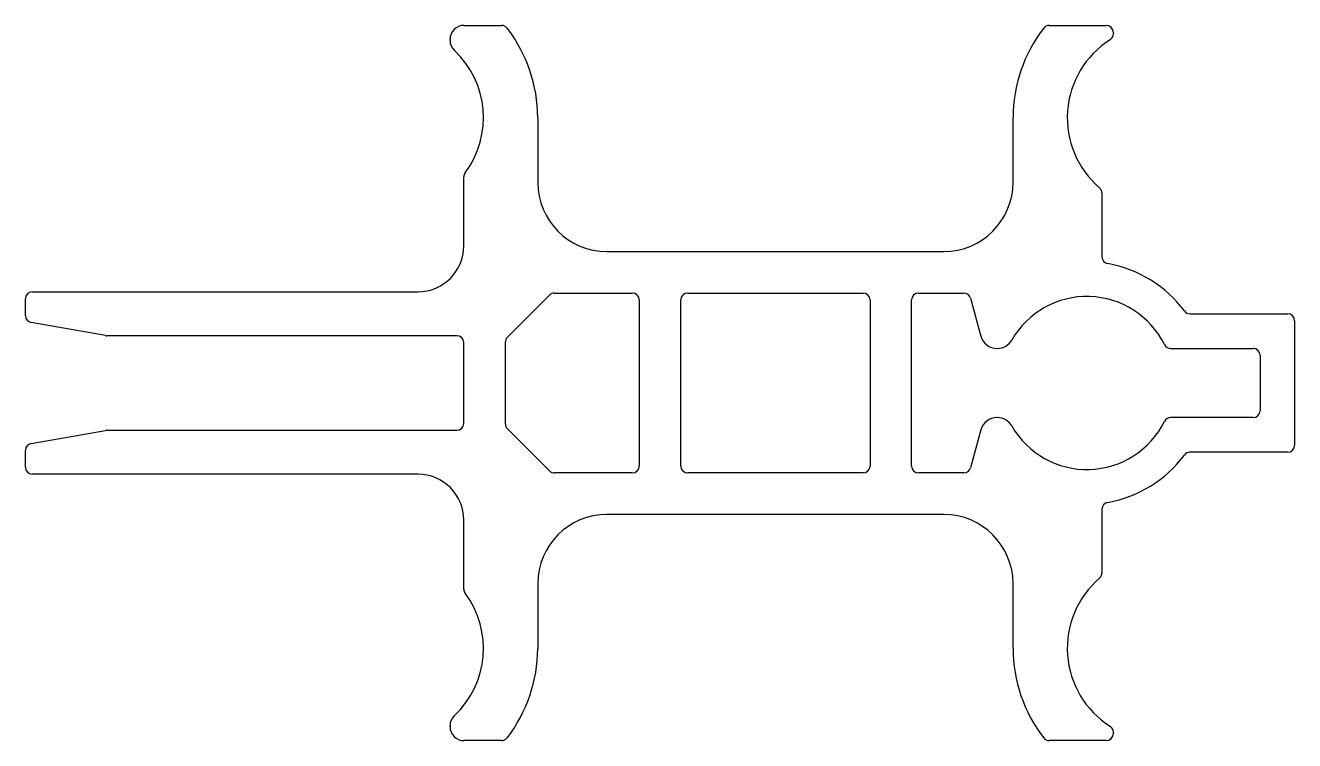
# Model space of a CAD drawing. Extents: x 686.1 to 741.1, y 568.9 to 599.9.
import ezdxf

# ---------------------------------------------------------------- set-up
doc = ezdxf.new("R2010")
doc.units = 0
doc.layers.get('0').update_dxf_attribs({"linetype": 'CONTINUOUS'})

msp = doc.modelspace()

# ---------------------------------------------------------------- linework, layer by layer
for p, q in [((705.084, 599.912), (706.72, 599.912)), ((730.447, 599.912), (732.914, 599.912)), ((733.234, 599.592), (733.234, 599.556)), ((704.484, 599.264), (704.484, 599.312)), ((708.284, 595.912), (708.284, 593.112)), ((728.884, 593.112), (728.884, 595.912)), ((705.084, 590.362), (705.084, 593.346)), ((732.734, 592.649), (732.734, 589.88)), ((711.284, 590.112), (725.884, 590.112)), ((686.084, 587.331), (686.084, 588.062)), ((686.384, 588.362), (703.084, 588.362)), ((706.971, 586.4), (708.796, 588.224)), ((709.008, 588.312), (712.384, 588.312)), ((712.684, 588.012), (712.684, 580.812)), ((714.484, 580.812), (714.484, 588.012)), ((714.784, 588.312), (722.384, 588.312)), ((722.684, 588.012), (722.684, 580.812)), ((724.484, 580.812), (724.484, 588.012)), ((724.784, 588.312), (726.753, 588.312)), ((727.043, 588.09), (727.484, 586.446)), ((736.546, 587.412), (740.784, 587.412)), ((689.558, 586.467), (686.331, 587.036)), ((741.084, 587.112), (741.084, 581.712)), ((704.784, 586.462), (689.61, 586.462)), ((705.084, 582.662), (705.084, 586.162)), ((706.884, 582.636), (706.884, 586.188)), ((728.179, 585.912), (728.204, 585.912)), ((735.712, 585.912), (739.284, 585.912)), ((739.584, 585.612), (739.584, 583.212)), ((728.204, 582.912), (728.179, 582.912)), ((739.284, 582.912), (735.712, 582.912)), ((686.331, 581.789), (689.558, 582.358)), ((689.61, 582.362), (704.784, 582.362)), ((708.796, 580.6), (706.971, 582.424)), ((727.484, 582.379), (727.043, 580.735)), ((686.084, 580.762), (686.084, 581.493)), ((740.784, 581.412), (736.546, 581.412)), ((703.084, 580.462), (686.384, 580.462)), ((712.384, 580.512), (709.008, 580.512)), ((722.384, 580.512), (714.784, 580.512)), ((726.753, 580.512), (724.784, 580.512)), ((725.884, 578.712), (711.284, 578.712)), ((732.734, 578.944), (732.734, 576.176)), ((705.084, 575.479), (705.084, 578.462)), ((708.284, 575.712), (708.284, 572.912)), ((728.884, 572.912), (728.884, 575.712)), ((704.484, 569.512), (704.484, 569.56)), ((733.234, 569.268), (733.234, 569.232)), ((706.72, 568.912), (705.084, 568.912)), ((732.914, 568.912), (730.447, 568.912))]:
    msp.add_line(p, q)
for centre, radius, start, end in [((705.084, 599.312), 0.6, 90, 180), ((706.72, 599.612), 0.3, 37.7031, 90), ((701.934, 595.912), 6.35, 0, 37.7031), ((735.234, 595.912), 6.35, 142.2969, 180), ((730.447, 599.612), 0.3, 90, 142.2969), ((732.914, 599.592), 0.32, 0, 90), ((732.914, 599.556), 0.32, 302.4822, 0), ((705.084, 599.264), 0.6, 180, 226.7815), ((735.234, 595.912), 4, 122.4822, 229.3707), ((701.934, 595.912), 4, 323.3528, 46.7815), ((705.384, 593.346), 0.3, 143.3528, 180), ((711.284, 593.112), 3, 180, 270), ((725.884, 593.112), 3, 270, 0), ((732.434, 592.649), 0.3, 0, 49.3707), ((703.084, 590.362), 2, 270, 0), ((733.034, 589.88), 0.3, 180, 260.1441), ((732.084, 584.412), 5.25, 36.4837, 80.1441), ((686.384, 588.062), 0.3, 90, 180), ((709.008, 588.012), 0.3, 90, 135), ((712.384, 588.012), 0.3, 0, 90), ((714.784, 588.012), 0.3, 90, 180), ((722.384, 588.012), 0.3, 360, 90), ((724.784, 588.012), 0.3, 90, 180), ((726.753, 588.012), 0.3, 15, 90), ((732.084, 584.412), 3.75, 26.3878, 150.2218), ((736.546, 587.712), 0.3, 216.4837, 270), ((740.784, 587.112), 0.3, 360, 90), ((686.384, 587.331), 0.3, 180, 260), ((689.61, 586.762), 0.3, 260, 270), ((704.784, 586.162), 0.3, 360, 90), ((707.184, 586.188), 0.3, 135, 180), ((728.179, 586.632), 0.72, 195, 270), ((728.204, 586.632), 0.72, 270, 330.2218), ((735.712, 586.212), 0.3, 206.3878, 270), ((739.284, 585.612), 0.3, 360, 90), ((739.284, 583.212), 0.3, 270, 0), ((704.784, 582.662), 0.3, 270, 360), ((707.184, 582.636), 0.3, 180, 225), ((728.179, 582.192), 0.72, 90, 165), ((728.204, 582.192), 0.72, 29.7782, 90), ((732.084, 584.412), 3.75, 209.7782, 333.6122), ((735.712, 582.612), 0.3, 90, 153.6122), ((689.61, 582.062), 0.3, 90, 100), ((686.384, 581.493), 0.3, 100, 180), ((736.546, 581.112), 0.3, 90, 143.5163), ((740.784, 581.712), 0.3, 270, 360), ((712.384, 580.812), 0.3, 270, 0), ((714.784, 580.812), 0.3, 180, 270), ((722.384, 580.812), 0.3, 270, 0), ((724.784, 580.812), 0.3, 180, 270), ((732.084, 584.412), 5.25, 279.8559, 323.5163), ((686.384, 580.762), 0.3, 180, 270), ((703.084, 578.462), 2, 0, 90), ((709.008, 580.812), 0.3, 225, 270), ((726.753, 580.812), 0.3, 270, 345), ((733.034, 578.944), 0.3, 99.8559, 180), ((711.284, 575.712), 3, 90, 180), ((725.884, 575.712), 3, 360, 90), ((735.234, 572.912), 4, 130.6293, 237.5178), ((732.434, 576.176), 0.3, 310.6293, 0), ((705.384, 575.479), 0.3, 180, 216.6472), ((701.934, 572.912), 4, 313.2185, 36.6472), ((701.934, 572.912), 6.35, 322.2969, 0), ((735.234, 572.912), 6.35, 180, 217.7031), ((705.084, 569.56), 0.6, 133.2185, 180), ((705.084, 569.512), 0.6, 180, 270), ((732.914, 569.268), 0.32, 0, 57.5178), ((706.72, 569.212), 0.3, 270, 322.2969), ((730.447, 569.212), 0.3, 217.7031, 270), ((732.914, 569.232), 0.32, 270, 0)]:
    msp.add_arc(centre, radius, start, end)

doc.saveas('drawing.dxf')
